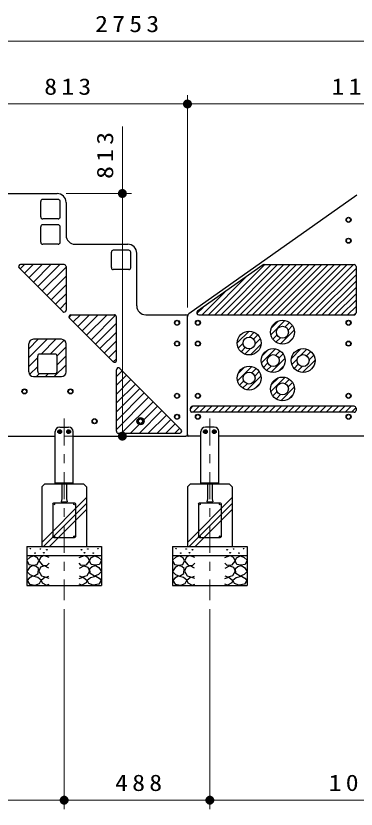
# Model space of a CAD drawing. Units: millimetres on the paper, scale 1:30. Extents: x -385 to 0, y -5 to 267.
# Drawn here: x -261.6 to -223.6, y 44.8 to 133.5 of the extents above; entities that cross this region are included whole.
import ezdxf

# ---------------------------------------------------------------- set-up
doc = ezdxf.new("R2010")
doc.units = ezdxf.units.MM
doc.linetypes.add('USER1', pattern=[4.5, 2.5, -2])
doc.linetypes.add('USER2', pattern=[6, 3, -1, 1, -1])
doc.layers.add('1_30', color=7, linetype='Continuous', lineweight=25)
doc.styles.add('ＭＳ ゴシック', font='')
doc.styles.get('ＭＳ ゴシック').set_extended_font_data('MS Gothic')

# ---------------------------------------------------------------- blocks, each defined once
blk = doc.blocks.new('filled_dot')
at = {"color": 0, "linetype": 'Continuous', "lineweight": -2, "const_width": 1.25}
blk.add_lwpolyline([(-0.625, 0, 1), (0.625, 0, 1)], format="xyb", close=True, dxfattribs=at)

msp = doc.modelspace()

# ---------------------------------------------------------------- linework, layer by layer
at = {"layer": '1_30', "lineweight": 13}
for p, q in [((-295.194, 130.609), (-203.43, 130.609)), ((-242.397, 100.889), (-242.397, 124.609)), ((-269.503, 123.609), (-242.397, 123.609)), ((-242.397, 123.609), (-203.43, 123.609)), ((-249.665, 121.096), (-249.665, 86.503)), ((-255.95, 113.609), (-248.665, 113.609)), ((-256.203, 86.503), (-248.665, 86.503)), ((-258.669, 74.632), (-253.669, 79.632)), ((-258.471, 74.17), (-253.669, 78.972)), ((-242.397, 74.632), (-237.397, 79.632)), ((-242.199, 74.17), (-237.397, 78.972)), ((-257.811, 74.17), (-253.669, 78.312)), ((-241.539, 74.17), (-237.397, 78.312)), ((-256.169, 67.179), (-256.169, 44.836)), ((-239.897, 67.179), (-239.897, 44.836)), ((-256.169, 45.836), (-282.836, 45.836)), ((-239.897, 45.836), (-256.169, 45.836)), ((-206.564, 45.836), (-239.897, 45.836))]:
    msp.add_line(p, q, dxfattribs=at)
at = {"layer": '1_30', "color": 1}
for p, q in [((-269.336, 113.609), (-256.95, 113.609)), ((-258.783, 110.992), (-258.783, 112.725)), ((-256.833, 112.942), (-258.566, 112.942)), ((-256.616, 110.992), (-256.616, 112.725)), ((-255.95, 112.609), (-255.95, 108.942)), ((-256.833, 110.775), (-258.566, 110.775)), ((-258.783, 108.159), (-258.783, 109.892)), ((-256.833, 110.109), (-258.566, 110.109)), ((-256.616, 108.159), (-256.616, 109.892)), ((-256.833, 107.942), (-258.566, 107.942)), ((-254.95, 107.942), (-249.064, 107.942)), ((-248.947, 107.275), (-250.68, 107.275)), ((-250.897, 105.325), (-250.897, 107.059)), ((-248.73, 105.325), (-248.73, 107.059)), ((-248.064, 101.056), (-248.064, 106.942)), ((-256.166, 105.669), (-261.04, 105.669)), ((-261.194, 105.3), (-256.32, 100.426)), ((-255.95, 105.453), (-255.95, 100.579)), ((-248.947, 105.109), (-250.68, 105.109)), ((-255.58, 99.686), (-250.706, 94.812)), ((-255.427, 100.056), (-250.553, 100.056)), ((-250.336, 94.965), (-250.336, 99.839)), ((-247.064, 100.056), (-242.564, 100.056)), ((-242.397, 86.669), (-242.397, 99.889)), ((-242.397, 86.669), (-242.397, 99.889)), ((-260.111, 93.669), (-260.111, 96.819)), ((-256.461, 97.319), (-259.611, 97.319)), ((-255.961, 93.669), (-255.961, 96.819)), ((-259.119, 93.719), (-259.119, 95.453)), ((-257.169, 95.669), (-258.903, 95.669)), ((-256.953, 93.719), (-256.953, 95.453)), ((-249.966, 94.072), (-243.1, 87.206)), ((-259.611, 93.169), (-256.461, 93.169)), ((-258.903, 93.503), (-257.169, 93.503)), ((-250.336, 87.053), (-250.336, 93.919)), ((-269.336, 86.503), (-257.203, 86.503)), ((-255.136, 86.503), (-242.564, 86.503)), ((-250.119, 86.836), (-243.253, 86.836))]:
    msp.add_line(p, q, dxfattribs=at)
at = {"layer": '1_30', "color": 4}
for p, q in [((-223.493, 113.423), (-242.256, 100.155)), ((-233.937, 105.63), (-241.263, 100.449)), ((-233.812, 105.669), (-223.78, 105.669)), ((-223.564, 105.453), (-223.564, 100.272)), ((-242.397, 86.669), (-242.397, 99.883)), ((-241.138, 100.056), (-223.78, 100.056)), ((-242.064, 89.336), (-242.064, 89.619)), ((-223.78, 89.836), (-241.847, 89.836)), ((-223.564, 89.619), (-223.564, 89.386)), ((-223.78, 89.169), (-241.897, 89.169)), ((-240.897, 86.503), (-242.23, 86.503)), ((-223.397, 86.503), (-238.897, 86.503))]:
    msp.add_line(p, q, dxfattribs=at)
at = {"layer": '1_30', "color": 2, "lineweight": 13}
for p, q in [((-261.088, 105.194), (-260.612, 105.669)), ((-260.593, 104.699), (-259.622, 105.669)), ((-260.098, 104.204), (-258.632, 105.669)), ((-259.603, 103.709), (-257.642, 105.669)), ((-259.108, 103.214), (-256.652, 105.669)), ((-239.356, 100.056), (-233.742, 105.669)), ((-238.648, 100.056), (-233.035, 105.669)), ((-237.941, 100.056), (-232.328, 105.669)), ((-237.234, 100.056), (-231.62, 105.669)), ((-236.527, 100.056), (-230.913, 105.669)), ((-235.82, 100.056), (-230.206, 105.669)), ((-235.113, 100.056), (-229.499, 105.669)), ((-234.406, 100.056), (-228.792, 105.669)), ((-233.699, 100.056), (-228.085, 105.669)), ((-232.992, 100.056), (-227.378, 105.669)), ((-232.284, 100.056), (-226.671, 105.669)), ((-231.577, 100.056), (-225.964, 105.669)), ((-230.87, 100.056), (-225.256, 105.669)), ((-230.163, 100.056), (-224.549, 105.669)), ((-229.456, 100.056), (-223.842, 105.669)), ((-258.613, 102.719), (-255.95, 105.382)), ((-228.749, 100.056), (-223.564, 105.241)), ((-258.118, 102.224), (-255.95, 104.392)), ((-240.063, 100.056), (-235.821, 104.297)), ((-228.042, 100.056), (-223.564, 104.534)), ((-227.335, 100.056), (-223.564, 103.827)), ((-257.623, 101.729), (-255.95, 103.402)), ((-226.628, 100.056), (-223.564, 103.12)), ((-257.128, 101.234), (-255.95, 102.412)), ((-240.77, 100.056), (-238.235, 102.59)), ((-225.921, 100.056), (-223.564, 102.413)), ((-256.633, 100.739), (-255.95, 101.422)), ((-225.213, 100.056), (-223.564, 101.706)), ((-241.339, 100.193), (-240.65, 100.883)), ((-224.506, 100.056), (-223.564, 100.998)), ((-223.799, 100.056), (-223.564, 100.291)), ((-255.629, 99.763), (-255.336, 100.056)), ((-255.148, 99.254), (-254.346, 100.056)), ((-254.653, 98.759), (-253.356, 100.056)), ((-254.158, 98.264), (-252.366, 100.056)), ((-253.663, 97.769), (-251.376, 100.056)), ((-253.168, 97.274), (-250.427, 100.015)), ((-233.088, 97.838), (-231.506, 99.42)), ((-233.021, 98.612), (-232.279, 99.354)), ((-252.673, 96.779), (-250.336, 99.116)), ((-231.5, 98.719), (-231.014, 99.205)), ((-231.16, 98.352), (-230.667, 98.845)), ((-252.178, 96.284), (-250.336, 98.126)), ((-236.844, 96.911), (-235.516, 98.239)), ((-235.476, 97.571), (-234.938, 98.109)), ((-235.003, 97.337), (-234.531, 97.81)), ((-232.872, 97.347), (-232.387, 97.832)), ((-232.512, 97), (-232.019, 97.493)), ((-232.004, 96.801), (-230.468, 98.336)), ((-231.16, 96.938), (-230.605, 97.493)), ((-260.111, 95.281), (-258.072, 97.319)), ((-260.111, 96.271), (-259.062, 97.319)), ((-258.732, 95.669), (-257.083, 97.319)), ((-257.742, 95.669), (-256.179, 97.233)), ((-251.683, 95.789), (-250.336, 97.136)), ((-236.714, 96.333), (-236.176, 96.871)), ((-235.344, 95.582), (-234.187, 96.739)), ((-234.856, 96.777), (-234.261, 97.372)), ((-256.953, 95.469), (-255.961, 96.461)), ((-251.188, 95.294), (-250.336, 96.146)), ((-236.415, 95.926), (-235.943, 96.398)), ((-235.977, 95.656), (-235.382, 96.251)), ((-234.121, 94.684), (-232.551, 96.253)), ((-234.038, 95.474), (-233.341, 96.17)), ((-232.543, 95.555), (-232.055, 96.043)), ((-230.792, 95.184), (-229.718, 96.258)), ((-229.691, 95.579), (-229.058, 96.211)), ((-229.082, 95.48), (-228.608, 95.954)), ((-260.111, 94.291), (-259.119, 95.283)), ((-256.953, 94.479), (-255.961, 95.471)), ((-250.693, 94.8), (-250.336, 95.156)), ((-233.05, 93.634), (-231.501, 95.182)), ((-232.195, 95.195), (-231.704, 95.686)), ((-230.745, 94.524), (-230.113, 95.156)), ((-229.534, 93.614), (-228.148, 95)), ((-228.82, 95.035), (-228.296, 95.559)), ((-260.024, 93.388), (-259.119, 94.293)), ((-257.273, 93.169), (-255.961, 94.481)), ((-236.812, 92.699), (-235.223, 94.289)), ((-236.755, 93.463), (-235.987, 94.232)), ((-235.219, 93.586), (-234.734, 94.071)), ((-233.91, 94.187), (-233.423, 94.675)), ((-233.554, 93.837), (-233.063, 94.328)), ((-232.228, 93.748), (-231.615, 94.361)), ((-230.489, 94.074), (-230.015, 94.547)), ((-230.093, 93.762), (-229.57, 94.285)), ((-259.253, 93.169), (-258.919, 93.503)), ((-258.263, 93.169), (-257.929, 93.503)), ((-256.222, 93.23), (-256.022, 93.43)), ((-250.336, 93.177), (-249.703, 93.809)), ((-250.336, 92.187), (-249.208, 93.314)), ((-235.72, 91.67), (-234.194, 93.197)), ((-234.884, 93.214), (-234.389, 93.708)), ((-233.083, 91.479), (-231.486, 93.076)), ((-250.336, 91.197), (-248.713, 92.819)), ((-250.336, 90.207), (-248.218, 92.324)), ((-236.594, 92.21), (-236.11, 92.695)), ((-236.232, 91.866), (-235.738, 92.36)), ((-234.862, 91.822), (-234.345, 92.338)), ((-233.036, 92.233), (-232.241, 93.028)), ((-231.484, 92.371), (-231, 92.855)), ((-231.154, 91.994), (-230.658, 92.49)), ((-250.336, 89.217), (-247.723, 91.829)), ((-250.336, 88.227), (-247.228, 91.334)), ((-232.862, 90.992), (-232.379, 91.476)), ((-231.983, 90.457), (-230.465, 91.975)), ((-250.336, 87.237), (-246.733, 90.839)), ((-232.498, 90.65), (-232.002, 91.146)), ((-231.107, 90.627), (-230.635, 91.099)), ((-249.747, 86.836), (-246.238, 90.344)), ((-247.268, 88.325), (-245.743, 89.849)), ((-242.064, 89.57), (-241.797, 89.836)), ((-241.756, 89.169), (-241.09, 89.836)), ((-241.049, 89.169), (-240.383, 89.836)), ((-240.342, 89.169), (-239.676, 89.836)), ((-239.635, 89.169), (-238.968, 89.836)), ((-238.928, 89.169), (-238.261, 89.836)), ((-238.221, 89.169), (-237.554, 89.836)), ((-237.514, 89.169), (-236.847, 89.836)), ((-236.807, 89.169), (-236.14, 89.836)), ((-236.1, 89.169), (-235.433, 89.836)), ((-235.393, 89.169), (-234.726, 89.836)), ((-234.685, 89.169), (-234.019, 89.836)), ((-233.978, 89.169), (-233.312, 89.836)), ((-233.271, 89.169), (-232.605, 89.836)), ((-232.564, 89.169), (-231.897, 89.836)), ((-231.857, 89.169), (-231.19, 89.836)), ((-231.15, 89.169), (-230.483, 89.836)), ((-230.443, 89.169), (-229.776, 89.836)), ((-229.736, 89.169), (-229.069, 89.836)), ((-229.029, 89.169), (-228.362, 89.836)), ((-228.321, 89.169), (-227.655, 89.836)), ((-227.614, 89.169), (-226.948, 89.836)), ((-226.907, 89.169), (-226.241, 89.836)), ((-226.2, 89.169), (-225.533, 89.836)), ((-225.493, 89.169), (-224.826, 89.836)), ((-224.786, 89.169), (-224.119, 89.836)), ((-224.079, 89.169), (-223.571, 89.677)), ((-247.767, 86.836), (-245.248, 89.354)), ((-246.777, 86.836), (-244.754, 88.859)), ((-248.757, 86.836), (-247.792, 87.801)), ((-245.787, 86.836), (-244.259, 88.364)), ((-244.797, 86.836), (-243.764, 87.87)), ((-243.807, 86.836), (-243.269, 87.375))]:
    msp.add_line(p, q, dxfattribs=at)
at = {"layer": '1_30', "color": 2, "linetype": 'USER2', "lineweight": 13}
for p, q in [((-256.169, 88.473), (-256.169, 68.179)), ((-239.897, 88.473), (-239.897, 68.179))]:
    msp.add_line(p, q, dxfattribs=at)
at = {"layer": '1_30', "color": 2}
for p, q in [((-257.169, 81.17), (-257.169, 87.003)), ((-256.669, 87.503), (-255.669, 87.503)), ((-255.169, 81.17), (-255.169, 87.003)), ((-240.897, 81.17), (-240.897, 87.003)), ((-239.397, 87.503), (-240.397, 87.503)), ((-238.897, 81.17), (-238.897, 87.003)), ((-257.169, 81.17), (-255.169, 81.17)), ((-238.897, 81.17), (-240.897, 81.17))]:
    msp.add_line(p, q, dxfattribs=at)
at = {"layer": '1_30', "color": 4, "lineweight": 13}
for p, q in [((-256.746, 87.003), (-256.708, 87.069)), ((-256.708, 86.936), (-256.746, 87.003)), ((-256.708, 87.069), (-256.631, 87.069)), ((-256.631, 86.936), (-256.708, 86.936)), ((-256.631, 87.069), (-256.592, 87.003)), ((-256.592, 87.003), (-256.631, 86.936)), ((-255.708, 87.069), (-255.746, 87.003)), ((-255.746, 87.003), (-255.708, 86.936)), ((-255.631, 87.069), (-255.708, 87.069)), ((-255.708, 86.936), (-255.631, 86.936)), ((-255.592, 87.003), (-255.631, 87.069)), ((-255.631, 86.936), (-255.592, 87.003)), ((-240.474, 87.003), (-240.435, 87.069)), ((-240.435, 86.936), (-240.474, 87.003)), ((-240.435, 87.069), (-240.358, 87.069)), ((-240.358, 86.936), (-240.435, 86.936)), ((-240.358, 87.069), (-240.32, 87.003)), ((-240.32, 87.003), (-240.358, 86.936)), ((-239.474, 87.003), (-239.435, 87.069)), ((-239.435, 86.936), (-239.474, 87.003)), ((-239.435, 87.069), (-239.358, 87.069)), ((-239.358, 86.936), (-239.435, 86.936)), ((-239.358, 87.069), (-239.32, 87.003)), ((-239.32, 87.003), (-239.358, 86.936))]:
    msp.add_line(p, q, dxfattribs=at)
at = {"layer": '1_30'}
for p, q in [((-240.897, 86.503), (-242.564, 86.503)), ((-207.564, 86.503), (-238.897, 86.503)), ((-258.336, 81.169), (-258.669, 80.836)), ((-258.669, 80.836), (-258.669, 74.169)), ((-258.336, 81.169), (-254.003, 81.169)), ((-256.419, 81.169), (-256.419, 79.505)), ((-255.919, 81.169), (-255.919, 79.501)), ((-254.003, 81.17), (-253.669, 80.836)), ((-253.669, 80.836), (-253.669, 74.169)), ((-242.064, 81.169), (-242.397, 80.836)), ((-242.397, 80.836), (-242.397, 74.169)), ((-242.064, 81.169), (-237.73, 81.169)), ((-240.147, 81.169), (-240.147, 79.505)), ((-239.647, 81.169), (-239.647, 79.501)), ((-237.73, 81.17), (-237.397, 80.836)), ((-237.397, 80.836), (-237.397, 74.169)), ((-257.436, 78.936), (-257.436, 75.269)), ((-257.336, 79.036), (-255.003, 79.036)), ((-256.42, 79.503), (-256.503, 79.17)), ((-256.503, 79.169), (-255.836, 79.169)), ((-255.92, 79.503), (-255.836, 79.169)), ((-254.903, 78.936), (-254.903, 75.269)), ((-241.164, 78.936), (-241.164, 75.269)), ((-241.064, 79.036), (-238.73, 79.036)), ((-240.147, 79.503), (-240.231, 79.17)), ((-240.23, 79.169), (-239.564, 79.169)), ((-239.647, 79.503), (-239.564, 79.169)), ((-238.63, 78.936), (-238.63, 75.269)), ((-257.336, 75.169), (-255.003, 75.169)), ((-241.064, 75.169), (-238.73, 75.169)), ((-260.336, 74.169), (-252.003, 74.169)), ((-260.336, 74.169), (-260.336, 69.836)), ((-252.003, 74.169), (-252.003, 69.836)), ((-244.064, 74.169), (-235.73, 74.169)), ((-244.064, 74.169), (-244.064, 69.836)), ((-235.73, 74.169), (-235.73, 69.836)), ((-260.336, 73.169), (-252.003, 73.169)), ((-244.064, 73.169), (-235.73, 73.169)), ((-260.336, 69.836), (-252.003, 69.836)), ((-244.064, 69.836), (-235.73, 69.836))]:
    msp.add_line(p, q, dxfattribs=at)
at = {"layer": '1_30', "color": 2, "linetype": 'USER1', "lineweight": 13}
for p, q in [((-257.169, 81.276), (-255.169, 81.276)), ((-238.897, 81.276), (-240.897, 81.276))]:
    msp.add_line(p, q, dxfattribs=at)
at = {"layer": '1_30'}
for points in [[(-259.588, 73.15), (-260.01, 72.949), (-260.327, 72.632), (-260.126, 72.167), (-259.64, 72.072), (-259.176, 72.178), (-259.007, 72.569), (-259.134, 72.907)], [(-252.751, 73.15), (-252.328, 72.949), (-252.012, 72.632), (-252.212, 72.167), (-252.698, 72.072), (-253.163, 72.178), (-253.332, 72.569), (-253.205, 72.907)], [(-243.315, 73.15), (-243.738, 72.949), (-244.055, 72.632), (-243.854, 72.167), (-243.368, 72.072), (-242.903, 72.178), (-242.734, 72.569), (-242.861, 72.907)], [(-236.478, 73.15), (-236.056, 72.949), (-235.739, 72.632), (-235.94, 72.167), (-236.426, 72.072), (-236.89, 72.178), (-237.059, 72.569), (-236.933, 72.907)], [(-259.672, 72.051), (-260.031, 71.819), (-260.327, 71.365), (-259.989, 71.058), (-259.545, 70.847), (-259.081, 71.143), (-259.028, 71.703), (-259.3, 71.944)], [(-252.666, 72.051), (-252.307, 71.819), (-252.012, 71.365), (-252.35, 71.058), (-252.793, 70.847), (-253.258, 71.143), (-253.311, 71.703), (-253.039, 71.944)], [(-243.4, 72.051), (-243.759, 71.819), (-244.055, 71.365), (-243.717, 71.058), (-243.273, 70.847), (-242.808, 71.143), (-242.755, 71.703), (-243.027, 71.944)], [(-236.394, 72.051), (-236.035, 71.819), (-235.739, 71.365), (-236.077, 71.058), (-236.521, 70.847), (-236.985, 71.143), (-237.038, 71.703), (-236.766, 71.944)], [(-259.699, 70.853), (-260.079, 70.641), (-260.304, 70.359), (-260.035, 69.981), (-259.406, 69.846), (-258.929, 70.059), (-258.747, 70.396), (-259.107, 70.699)], [(-252.639, 70.853), (-252.26, 70.641), (-252.035, 70.359), (-252.304, 69.981), (-252.932, 69.846), (-253.409, 70.059), (-253.591, 70.396), (-253.232, 70.699)], [(-243.427, 70.853), (-243.806, 70.641), (-244.031, 70.359), (-243.762, 69.981), (-243.134, 69.846), (-242.657, 70.059), (-242.475, 70.396), (-242.834, 70.699)], [(-236.367, 70.853), (-235.988, 70.641), (-235.762, 70.359), (-236.031, 69.981), (-236.66, 69.846), (-237.137, 70.059), (-237.319, 70.396), (-236.96, 70.699)]]:
    msp.add_lwpolyline(points, close=True, dxfattribs=at)
for points in [[(-257.856, 72.959), (-258.426, 73.171), (-258.785, 72.991), (-258.996, 72.59), (-258.605, 72.083), (-258.088, 72.041), (-257.856, 72.305)], [(-254.483, 72.959), (-253.913, 73.171), (-253.554, 72.991), (-253.342, 72.59), (-253.733, 72.083), (-254.251, 72.041), (-254.483, 72.305)], [(-241.583, 72.959), (-242.153, 73.171), (-242.513, 72.991), (-242.724, 72.59), (-242.333, 72.083), (-241.815, 72.041), (-241.583, 72.305)], [(-238.211, 72.959), (-237.64, 73.171), (-237.281, 72.991), (-237.07, 72.59), (-237.461, 72.083), (-237.978, 72.041), (-238.211, 72.305)], [(-257.866, 71.755), (-258.373, 72.019), (-258.796, 71.85), (-258.996, 71.417), (-258.7, 70.9), (-258.194, 70.742), (-257.866, 70.879)], [(-254.472, 71.755), (-253.966, 72.019), (-253.543, 71.85), (-253.342, 71.417), (-253.638, 70.9), (-254.145, 70.742), (-254.472, 70.879)], [(-241.594, 71.755), (-242.101, 72.019), (-242.523, 71.85), (-242.724, 71.417), (-242.428, 70.9), (-241.921, 70.742), (-241.594, 70.879)], [(-238.2, 71.755), (-237.693, 72.019), (-237.271, 71.85), (-237.07, 71.417), (-237.366, 70.9), (-237.873, 70.742), (-238.2, 70.879)], [(-257.856, 70.604), (-258.299, 70.742), (-258.732, 70.372), (-258.616, 70.108), (-258.13, 69.865), (-257.856, 69.971)], [(-254.483, 70.604), (-254.039, 70.742), (-253.606, 70.372), (-253.723, 70.108), (-254.208, 69.865), (-254.483, 69.971)], [(-241.583, 70.604), (-242.027, 70.742), (-242.46, 70.372), (-242.344, 70.108), (-241.858, 69.865), (-241.583, 69.971)], [(-238.211, 70.604), (-237.767, 70.742), (-237.334, 70.372), (-237.45, 70.108), (-237.936, 69.865), (-238.211, 69.971)]]:
    msp.add_lwpolyline(points, dxfattribs=at)
at = {"layer": '1_30', "color": 232}
for centre in [(-224.397, 110.669), (-224.397, 108.336), (-243.564, 99.169), (-241.23, 99.169), (-224.397, 99.169), (-243.564, 96.836), (-241.23, 96.836), (-224.397, 96.836), (-260.603, 91.503), (-255.469, 91.503), (-243.564, 91.003), (-241.23, 91.003), (-224.397, 91.003), (-243.564, 88.669), (-241.23, 88.669), (-224.397, 88.669), (-252.769, 88.169), (-247.636, 88.169)]:
    msp.add_circle(centre, 0.283, dxfattribs=at)
at = {"layer": '1_30', "color": 232, "lineweight": 13}
for centre in [(-224.397, 110.669), (-224.397, 108.336), (-243.564, 99.169), (-241.23, 99.169), (-224.397, 99.169), (-243.564, 96.836), (-241.23, 96.836), (-224.397, 96.836), (-260.603, 91.503), (-255.469, 91.503), (-243.564, 91.003), (-241.23, 91.003), (-224.397, 91.003), (-243.564, 88.669), (-241.23, 88.669), (-224.397, 88.669), (-252.769, 88.169), (-247.636, 88.169)]:
    msp.add_circle(centre, 0.217, dxfattribs=at)
at = {"layer": '1_30', "color": 4}
for centre, radius in [((-231.783, 98.116), 1.333), ((-231.783, 98.116), 0.667), ((-235.51, 96.905), 1.333), ((-235.51, 96.905), 0.667), ((-232.814, 94.946), 1.333), ((-229.48, 94.946), 1.333), ((-232.814, 94.946), 0.667), ((-229.48, 94.946), 0.667), ((-235.51, 92.987), 1.333), ((-235.51, 92.987), 0.667), ((-231.783, 91.776), 1.333), ((-231.783, 91.776), 0.667), ((-240.397, 87.003), 0.158), ((-239.397, 87.003), 0.158)]:
    msp.add_circle(centre, radius, dxfattribs=at)
at = {"layer": '1_30', "color": 1}
msp.add_circle((-247.636, 88.169), 0.4, dxfattribs=at)
at = {"layer": '1_30'}
for centre, radius in [((-256.669, 87.003), 0.208), ((-255.669, 87.003), 0.208), ((-240.397, 87.003), 0.208), ((-239.397, 87.003), 0.208), ((-257.336, 78.936), 0.1), ((-255.003, 78.936), 0.1), ((-241.064, 78.936), 0.1), ((-238.73, 78.936), 0.1), ((-257.336, 75.269), 0.1), ((-255.003, 75.269), 0.1), ((-241.064, 75.269), 0.1), ((-238.73, 75.269), 0.1), ((-259.943, 73.93), 0.0333), ((-258.818, 73.892), 0.0333), ((-258.106, 73.817), 0.0333), ((-254.233, 73.817), 0.0333), ((-253.521, 73.892), 0.0333), ((-252.396, 73.93), 0.0333), ((-243.67, 73.93), 0.0333), ((-242.545, 73.892), 0.0333), ((-241.833, 73.817), 0.0333), ((-237.961, 73.817), 0.0333), ((-237.248, 73.892), 0.0333), ((-236.123, 73.93), 0.0333), ((-259.418, 73.442), 0.0333), ((-258.443, 73.48), 0.0333), ((-253.896, 73.48), 0.0333), ((-252.921, 73.442), 0.0333), ((-243.145, 73.442), 0.0333), ((-242.171, 73.48), 0.0333), ((-237.623, 73.48), 0.0333), ((-236.648, 73.442), 0.0333)]:
    msp.add_circle(centre, radius, dxfattribs=at)
at = {"layer": '1_30', "color": 3}
for centre in [(-256.669, 87.003), (-255.669, 87.003), (-240.397, 87.003), (-239.397, 87.003)]:
    msp.add_circle(centre, 0.175, dxfattribs=at)
at = {"layer": '1_30', "color": 4, "lineweight": 13}
for centre, radius in [((-256.669, 87.003), 0.136), ((-256.669, 87.003), 0.077), ((-255.669, 87.003), 0.136), ((-255.669, 87.003), 0.077), ((-240.397, 87.003), 0.136), ((-240.397, 87.003), 0.077), ((-239.397, 87.003), 0.136), ((-239.397, 87.003), 0.077)]:
    msp.add_circle(centre, radius, dxfattribs=at)
at = {"layer": '1_30', "color": 2}
for centre in [(-256.669, 87.003), (-255.669, 87.003), (-240.397, 87.003), (-239.397, 87.003)]:
    msp.add_circle(centre, 0.133, dxfattribs=at)
at = {"layer": '1_30', "color": 1}
for centre, radius, start, end in [((-256.95, 112.609), 1, 0, 90), ((-258.566, 112.725), 0.217, 90, 180), ((-256.833, 112.725), 0.217, 0, 90), ((-258.566, 110.992), 0.217, 180, 270), ((-256.833, 110.992), 0.217, 270, 0), ((-258.566, 109.892), 0.217, 90, 180), ((-256.833, 109.892), 0.217, 0, 90), ((-258.566, 108.159), 0.217, 180, 270), ((-256.833, 108.159), 0.217, 270, 0), ((-254.95, 108.942), 1, 180, 270), ((-250.68, 107.059), 0.217, 90, 180), ((-249.064, 106.942), 1, 0, 90), ((-248.947, 107.059), 0.217, 0, 90), ((-261.04, 105.453), 0.217, 90, 225), ((-256.166, 105.453), 0.217, 0, 90), ((-250.68, 105.325), 0.217, 180, 270), ((-248.947, 105.325), 0.217, 270, 0), ((-247.064, 101.056), 1, 180, 270), ((-256.166, 100.579), 0.217, 225, 0), ((-255.427, 99.839), 0.217, 90, 225), ((-250.553, 99.839), 0.217, 0, 90), ((-242.564, 99.889), 0.167, 0, 90), ((-259.611, 96.819), 0.5, 90, 180), ((-256.461, 96.819), 0.5, 0, 90), ((-258.903, 95.453), 0.217, 90, 180), ((-257.169, 95.453), 0.217, 0, 90), ((-250.553, 94.965), 0.217, 225, 0), ((-250.119, 93.919), 0.217, 45, 180), ((-259.611, 93.669), 0.5, 180, 270), ((-258.903, 93.719), 0.217, 180, 270), ((-257.169, 93.719), 0.217, 270, 0), ((-256.461, 93.669), 0.5, 270, 0), ((-250.119, 87.053), 0.217, 180, 270), ((-243.253, 87.053), 0.217, 270, 45), ((-242.564, 86.669), 0.167, 270, 0)]:
    msp.add_arc(centre, radius, start, end, dxfattribs=at)
at = {"layer": '1_30', "color": 4}
for centre, radius, start, end in [((-233.812, 105.453), 0.217, 90, 125.26439), ((-223.78, 105.453), 0.217, 0, 90), ((-242.064, 99.883), 0.333, 125.26439, 180), ((-241.138, 100.272), 0.217, 125.26439, 270), ((-223.78, 100.272), 0.217, 270, 0), ((-241.847, 89.619), 0.217, 90, 180), ((-223.78, 89.619), 0.217, 0, 90), ((-241.897, 89.336), 0.167, 180, 270), ((-223.78, 89.386), 0.217, 270, 0), ((-242.23, 86.669), 0.167, 180, 270)]:
    msp.add_arc(centre, radius, start, end, dxfattribs=at)
at = {"layer": '1_30', "color": 2}
for centre, start, end in [((-256.669, 87.003), 90, 180), ((-255.669, 87.003), 0, 90), ((-240.397, 87.003), 90, 180), ((-239.397, 87.003), 0, 90)]:
    msp.add_arc(centre, 0.5, start, end, dxfattribs=at)

# ---------------------------------------------------------------- block references
at = {"layer": '1_30', "lineweight": 13, "xscale": 0.4, "yscale": 0.4}
for p, rotation in [((-242.397, 123.609), 180), ((-249.665, 113.609), 270), ((-249.665, 86.503), 90), ((-256.169, 45.836), 180), ((-239.897, 45.836), 180)]:
    msp.add_blockref('filled_dot', p, dxfattribs=dict(at, rotation=rotation))
for p in [(-242.397, 123.609), (-256.169, 45.836), (-239.897, 45.836)]:
    msp.add_blockref('filled_dot', p, dxfattribs=at)

# ---------------------------------------------------------------- texts
at = {"layer": '1_30', "char_height": 1.833, "attachment_point": 8, "style": 'ＭＳ ゴシック'}
for s, insert in [('\\T1.33;\\W1.15;2753', (-248.896, 131.609)), ('\\T1.33;\\W1.15;813', (-255.533, 124.609)), ('\\T1.33;\\W1.15;1169', (-222.492, 124.609)), ('\\T1.33;\\W1.15;488', (-247.616, 46.836)), ('\\T1.33;\\W1.15;1000', (-222.809, 46.836))]:
    msp.add_mtext(s, dxfattribs=dict(at, insert=insert))
at = {"layer": '1_30', "insert": (-250.665, 118.096), "char_height": 1.833, "attachment_point": 8, "rotation": 90, "style": 'ＭＳ ゴシック'}
msp.add_mtext('\\T1.33;\\W1.15;813', dxfattribs=at)

doc.saveas('drawing.dxf')
